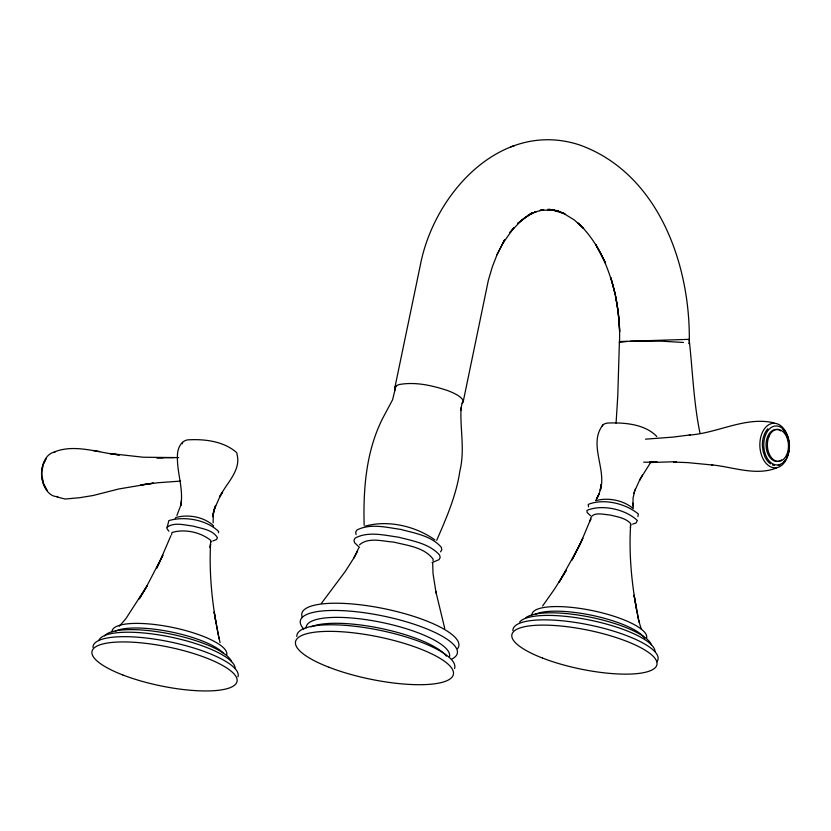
<?xml version="1.0" encoding="UTF-8"?>
<svg xmlns="http://www.w3.org/2000/svg" width="831" height="831" viewBox="0 0 831 831"><rect width="100%" height="100%" fill="white"/><g stroke="black" fill="none" stroke-linecap="round" stroke-linejoin="round"><path stroke-width="1.25" d="M619.459 342.663C620.165 326.915 618.586 311.147 615.511 295.711M181.376 501.394L181.459 500.729L180.857 505.321C183.776 488.14 176.39 471.478 177.491 454.297C177.709 448.345 181.096 440.877 187.536 439.879C204.27 438.83 223.882 441.147 236.71 452.677A27.911 7.458 11.7 0 1 236.97 454.214C241.541 470.419 226.022 483.559 219.737 496.845L222.531 491.942L219.737 496.845M432.681 563.013L433.034 573.639L436.109 593.116L435.776 591.35L444.751 628.496M364.155 525.265C363.137 488.805 366.087 450.693 383.039 417.661L392.585 399.773L396.034 385.605M433.024 560.78L433.128 559.201C424.392 547.255 407.325 545.52 393.832 542.103C382.956 541.397 368.455 536.816 359.501 544.835M616.072 423.228L617.776 395.753L619.417 341.551L689.138 339.339C692.649 370.501 693.584 402.111 699.941 432.889M218.46 532.827L218.678 531.518C206.597 519.811 184.846 515.906 168.818 520.621L166.906 528.558L168.88 531.217M213.39 526.522L213.484 525.784C204.312 516.934 187.899 513.932 175.756 517.578L175.196 518.523M182.301 443.796L182.54 442.352M171.612 534.624L171.913 532.546C184.503 528.641 200.666 532.11 210.825 540.472L210.181 547.691L210.544 544.16C208.996 575.468 212.445 606.921 218.854 637.574L219.093 638.779L214.149 611.98L216.091 623.385M42.288 469.588L42.848 466.586M542.622 605.976L554.828 588.628L566.275 570.274L559.159 582.074L579.321 545.853L582.822 538.301L571.957 560.042L581.014 542.217L590.831 518.752L590.301 520.881C590.342 510.566 603.794 514.659 610.027 515.002C617.153 516.757 625.577 517.9 630.729 523.623L630.428 527.436L630.511 526.875C628.724 558.744 632.474 590.768 638.987 621.962L634.053 595.173L636.515 609.279M462.275 402.37L460.613 410.41L461.08 407.896C459.917 428.879 465.09 450.018 459.875 470.969C456.344 495.286 446.424 518.014 436.69 540.327M462.296 403.45L463.168 401.882L488.368 280.244L492.264 267.042L497.063 254.66L504.521 240.066L502.869 243.275L513.807 227.808L509.912 232.493L522.055 219.799L531.933 212.809L517.484 223.601L525.441 217.348L532.9 212.881L527.903 215.52L536.369 211.583L534.562 212.113L543.703 209.796L540.067 210.295L554.807 210.014L547.494 209.495L557.996 211.022L548.813 209.142M394.715 388.295L420.257 265.546C433.792 193.831 500.958 119.103 579.726 144.989C658.391 173.315 690.706 264.757 689.273 342.507M788.162 453.02L788.609 451.056M180.929 504.905L176.899 515.469M170.916 535.642L158.295 564.997L156.571 568.29L162.928 555.118L145.446 588.743L139.265 598.881L147.045 585.907L125.834 618.731L119.3 626.283M786.999 456.749L787.944 453.996M633.824 493.344L635.528 488.68M358.618 548.169L354.079 557.694L354.484 556.947L345.364 571.312L321.348 603.431M210.69 542.311L211.043 541.552M220.007 496.367L213.92 510.161L215.624 505.487L213.297 513.329L212.944 516.695L214.201 509.32L213.297 513.329L213.12 522.824M43.939 463.241L45.092 460.893M496.886 254.847L504.521 240.066M630.417 525.711L630.937 524.745M354.079 557.694L357.548 551.213M595.744 500.48L599.12 493.905L597.053 498.205L599.515 492.669L601.353 484.016L600.356 490.29C606.817 468.964 588.016 443.847 602.994 424.838M651.224 461.517L639.641 480.027L639.901 479.56L634.624 491.152L633.056 498.06L633.014 505.913M639.641 480.027L642.425 475.124M637.876 516.602L638.343 513.984C625.431 503.441 603.857 498.153 588.234 504.396L588.535 506.889M440.555 551.867L441.77 549.81L441.344 547.349C431.434 535.766 414.762 533.232 400.781 529.42C386.571 527.436 370.304 523.094 356.873 530.053L355.658 532.152L356.094 534.572M783.54 462.223L785.42 459.813M167.073 527.207C174.354 521.858 184.742 525.182 193.041 526.065C201.331 528.578 212.757 529.617 217.462 537.73L216.424 539.579L212.757 540.981M595.754 500.678C607.887 497.156 623.769 500.262 633.264 508.676L632.775 503.119M365.058 526.21C387.952 519.635 415.677 526.137 434.893 539.911M54.295 451.96C75.07 443.619 98.214 452.843 119.363 454.962L109.879 453.518L143.41 457.237L178.665 457.611M776.705 467.884C755.94 476.288 732.713 466.866 711.585 464.872L712.78 465.038L687.59 462.607L673.515 462.057M778.2 465.453L780.091 464.799M510.764 146.827L514.493 145.633M432.058 562.587L439.038 559.668L440.17 557.518L439.62 555.077C429.357 543.567 412.727 540.908 398.475 537.158C384.431 535.309 368.278 530.999 355.117 538.083L353.996 540.212L354.546 542.633L359.48 547.442M632.62 524.164L636.047 522.979L637.335 520.507C625.618 509.206 601.914 504.012 586.977 510.379L587.091 512.488L590.529 515.698M620.269 342.258L626.958 341.468M645.49 439.173L672.85 437.116L690.27 434.904L689.263 435.06C717.517 433.242 745.5 416.165 774.004 422.865M180.597 481.097L158.139 482.718L140.834 484.92L153.434 483.133L118.843 488.96L93.02 495.525L79.662 497.707L65.119 499.026L56.996 496.98M676.486 461.672L649.645 462.555M630.397 341.25L661.383 341.177L683.425 342.455M649.821 461.839L656.999 461.61M174.178 457.621L156.644 457.798L163.001 457.777M643.661 462.171L650.091 462.244M92.989 450.475L99.658 451.555M552.366 209.952L564.8 213.806L556.49 210.461L564.8 213.806M772.373 464.882L774.295 465.495M563.356 213.235L574.335 219.986L583.663 228.442L579.436 224.287M688.639 343.307L689.283 343.743M770.524 463.823L768.768 462.389A21.045 13.836 87.7 0 1 764.946 456.853L763.138 451.503L762.401 445.821A21.398 14.065 87.7 0 1 763.232 437.729L764.333 434.395A21.045 13.836 87.7 0 1 767.844 428.775M577.805 222.718C589.896 234.01 598.736 248.24 605.56 263.198L595.64 244.449C605.01 259.874 611.076 277.024 615.283 294.506L610.785 277.564C615.989 295.15 619.085 313.329 619.677 331.673L618.139 311.718L615.491 295.743M782.615 428.599L786.801 434.977L788.598 441.23M45.84 488.026L43.877 483.985M656.874 436.587C644.949 423.945 624.143 422.387 607.565 423.041A27.911 7.458 11.7 0 0 602.195 426.168M641.293 629.15L638.748 620.757M43.534 483.123L42.339 477.887M218.854 637.574L220.101 642.612M47.18 490.134A19.518 12.829 87.7 0 1 46.318 458.805M57.827 496.554A22.302 14.657 87.7 0 1 41.872 475.561A22.302 14.657 87.7 0 1 55.147 452.043M104.54 635.871A65.514 17.503 11.7 0 1 170.293 633.98A65.514 17.503 11.7 0 1 231.548 661.673M115.26 631.176A58.544 15.644 11.7 0 1 170.833 631.882A58.544 15.644 11.7 0 1 223.279 653.124M112.019 631.882A58.544 15.644 11.7 0 1 171.788 627.28A58.544 15.644 11.7 0 1 226.603 655.16M98.847 640.514A69.607 18.604 11.7 0 1 169.649 636.847A69.607 18.604 11.7 0 1 235.1 668.197M92.999 647.422A74.052 19.788 11.7 0 1 168.6 641.594A74.052 19.788 11.7 0 1 237.936 676.86M779.603 460.966A16.028 10.533 87.7 0 1 766.078 445.582A16.028 10.533 87.7 0 1 778.74 429.887M779.748 430.333A16.028 10.533 87.7 0 1 780.714 430.925M781.514 459.886A16.028 10.533 87.7 0 1 780.579 460.499M788.879 450.797A22.302 14.657 87.7 0 1 766.275 463.542A22.302 14.657 87.7 0 1 766.452 426.511A22.302 14.657 87.7 0 1 788.92 442.102M789.128 444.284A22.302 14.657 87.7 0 1 789.107 448.647M525.93 617.641A65.514 17.503 11.7 0 1 593.344 617.828A65.514 17.503 11.7 0 1 651.442 644.856M535.154 614.358A58.544 15.644 11.7 0 1 593.542 615.657A58.544 15.644 11.7 0 1 644.586 638.094M531.913 615.075A58.544 15.644 11.7 0 1 591.682 610.463A58.544 15.644 11.7 0 1 646.508 638.343M519.676 622.035A69.607 18.604 11.7 0 1 592.887 620.736A69.607 18.604 11.7 0 1 654.994 651.379M512.893 630.604A74.052 19.788 11.7 0 1 592.056 625.525A74.052 19.788 11.7 0 1 656.854 661.819M395.151 390.03A34.912 9.328 11.7 0 1 399.524 384.473C415.521 381.689 431.933 385.418 447.14 390.404A34.912 9.328 11.7 0 1 463.168 401.882M302.172 617.08A80.15 21.419 11.7 0 1 383.558 608.552A80.15 21.419 11.7 0 1 457.538 648.647M296.812 636.484A80.586 21.533 11.7 0 1 379.081 630.137A80.586 21.533 11.7 0 1 454.547 668.519M311.043 626.844A73.18 19.56 11.7 0 1 383.112 628.89A73.18 19.56 11.7 0 1 446.413 656.199M306.109 627.987A73.18 19.56 11.7 0 1 380.827 622.232A73.18 19.56 11.7 0 1 449.353 657.092M303.803 629.109A80.15 21.419 11.7 0 1 382.063 615.781A80.15 21.419 11.7 0 1 451.69 659.149M122.697 674.917A74.052 19.788 11.7 0 0 236.845 682.126A74.052 19.788 11.7 0 0 134.03 642.28A74.052 19.788 11.7 0 0 122.697 674.917M768.831 436.826A16.028 10.533 87.7 0 0 777.847 461.413A16.028 10.533 87.7 0 0 787.092 437.979A16.028 10.533 87.7 0 0 768.831 436.826M765.538 435.008A19.518 12.829 87.7 0 0 776.518 464.945A19.518 12.829 87.7 0 0 787.778 436.42A19.518 12.829 87.7 0 0 765.538 435.008M542.591 658.1A74.052 19.788 11.7 0 0 656.75 665.309A74.052 19.788 11.7 0 0 553.924 625.463A74.052 19.788 11.7 0 0 542.591 658.1M328.951 667.251A80.586 21.533 11.7 0 0 453.186 675.094A80.586 21.533 11.7 0 0 341.281 631.737A80.586 21.533 11.7 0 0 328.951 667.251"/></g></svg>
